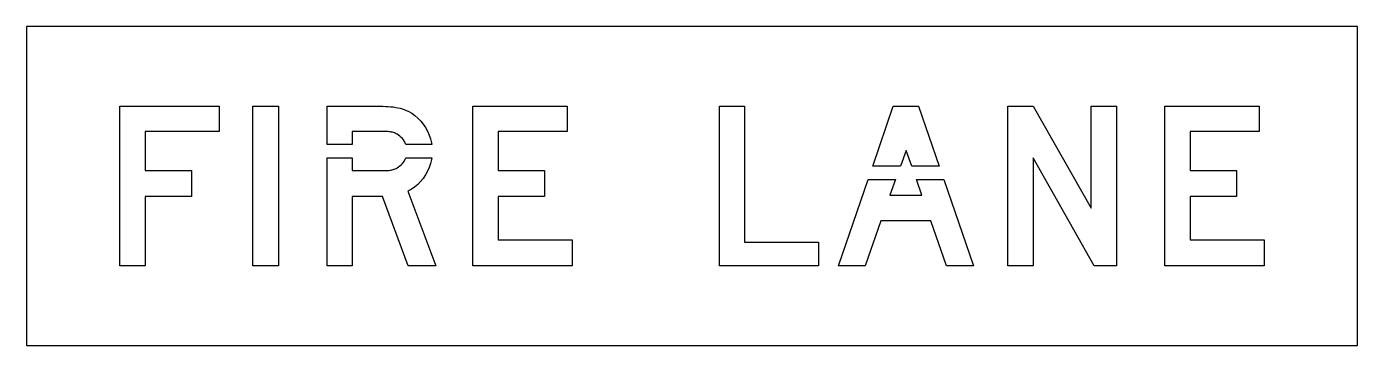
# Model space of a CAD drawing. Extents: x 0 to 50, y 0 to 12.
import ezdxf

# ---------------------------------------------------------------- set-up
doc = ezdxf.new("R2010")
doc.units = 0
doc.layers.add('CUT', color=7, linetype='Continuous')
doc.layers.add('OUTSIDE', color=1, linetype='Continuous')

msp = doc.modelspace()

# ---------------------------------------------------------------- linework, layer by layer
at = {"layer": 'CUT'}
for points in [[(6.1984, 5.6106), (4.4512, 5.6106), (4.4512, 3), (3.5038, 3), (3.5038, 9), (7.2304, 9), (7.2304, 8.0526), (4.4512, 8.0526), (4.4512, 6.579), (6.1984, 6.579)], [(8.5011, 3), (8.5011, 9), (9.4695, 9), (9.4695, 3)], [(14.0761, 7.8312), (14.0281, 7.8744), (13.9753, 7.9134), (13.9195, 7.9476), (13.8835, 7.9674), (13.8499, 7.9842), (13.8163, 7.9992), (13.7821, 8.0118), (13.7467, 8.0226), (13.7089, 8.0316), (13.6675, 8.0388), (13.6219, 8.0442), (13.5703, 8.0478), (13.5121, 8.0508), (13.4461, 8.052), (13.3723, 8.0526), (12.2353, 8.0526), (12.2353, 7.5668), (11.2879, 7.5668), (11.2879, 9), (13.2667, 9), (13.3795, 8.9988), (13.4869, 8.9964), (13.5883, 8.991), (13.6855, 8.9838), (13.7779, 8.9736), (13.8667, 8.9604), (13.9519, 8.9442), (14.0341, 8.925), (14.1133, 8.9022), (14.1907, 8.8758), (14.2663, 8.8452), (14.3407, 8.8104), (14.4691, 8.7396), (14.5903, 8.6544), (14.7043, 8.556), (14.8093, 8.4462), (14.9047, 8.3262), (14.9905, 8.1972), (15.0649, 8.061), (15.1279, 7.9188), (15.1783, 7.7712), (15.2155, 7.6212), (15.2236, 7.5668), (14.2505, 7.5668), (14.2261, 7.6224), (14.1955, 7.6788), (14.1607, 7.7328), (14.1205, 7.7838)], [(17.7167, 8.0526), (17.7167, 6.579), (19.4639, 6.579), (19.4639, 5.6106), (17.7167, 5.6106), (17.7167, 3.9684), (20.4959, 3.9684), (20.4959, 3), (16.7693, 3), (16.7693, 9), (20.3063, 9), (20.3063, 8.0526)], [(26.9775, 3.8844), (29.7567, 3.8844), (29.7567, 3), (26.0301, 3), (26.0301, 9), (26.9775, 9)], [(33.5113, 9), (34.2866, 6.7457), (33.2551, 6.7457), (33.0481, 7.3368), (32.834, 6.7457), (31.7889, 6.7457), (32.5639, 9)], [(36.8669, 3), (36.8669, 9), (37.8143, 9), (40.0037, 5.1684), (40.0037, 9), (40.9511, 9), (40.9511, 3), (40.1087, 3), (37.8143, 7.0632), (37.8143, 3)], [(46.3066, 8.0526), (43.717, 8.0526), (43.717, 6.579), (45.4642, 6.579), (45.4642, 5.6106), (43.717, 5.6106), (43.717, 3.9684), (46.4962, 3.9684), (46.4962, 3), (42.7696, 3), (42.7696, 9), (46.3066, 9)], [(12.2353, 7.0648), (12.2353, 6.579), (13.3723, 6.579), (13.4419, 6.5796), (13.5049, 6.5808), (13.5613, 6.5838), (13.6123, 6.5874), (13.6585, 6.5928), (13.7011, 6.6), (13.7407, 6.609), (13.7773, 6.6192), (13.8133, 6.6324), (13.8481, 6.6474), (13.8835, 6.6642), (13.9195, 6.684), (13.9753, 6.7182), (14.0281, 6.7572), (14.0761, 6.8004), (14.1205, 6.8478), (14.1607, 6.8988), (14.1955, 6.9528), (14.2261, 7.0092), (14.2505, 7.0648), (15.2243, 7.0648), (15.2149, 7.002), (15.1783, 6.8478), (15.1273, 6.6984), (15.0637, 6.5538), (14.9881, 6.4158), (14.9005, 6.2856), (14.8027, 6.165), (14.6953, 6.0546), (14.5783, 5.9562), (14.4529, 5.871), (14.3197, 5.8002), (15.3721, 3), (14.3407, 3), (13.3723, 5.6106), (12.2353, 5.6106), (12.2353, 3), (11.2879, 3), (11.2879, 7.0648)], [(32.6521, 6.2437), (32.4379, 5.6526), (33.6379, 5.6526), (33.4309, 6.2437), (34.4592, 6.2437), (35.5747, 3), (34.5643, 3), (33.9745, 4.6842), (32.1007, 4.6842), (31.5115, 3), (30.5011, 3), (31.6163, 6.2437)]]:
    msp.add_lwpolyline(points, close=True, dxfattribs=at)
at = {"layer": 'OUTSIDE'}
msp.add_lwpolyline([(0, 0), (50, 0), (50, 12), (0, 12)], close=True, dxfattribs=at)

doc.saveas('drawing.dxf')
